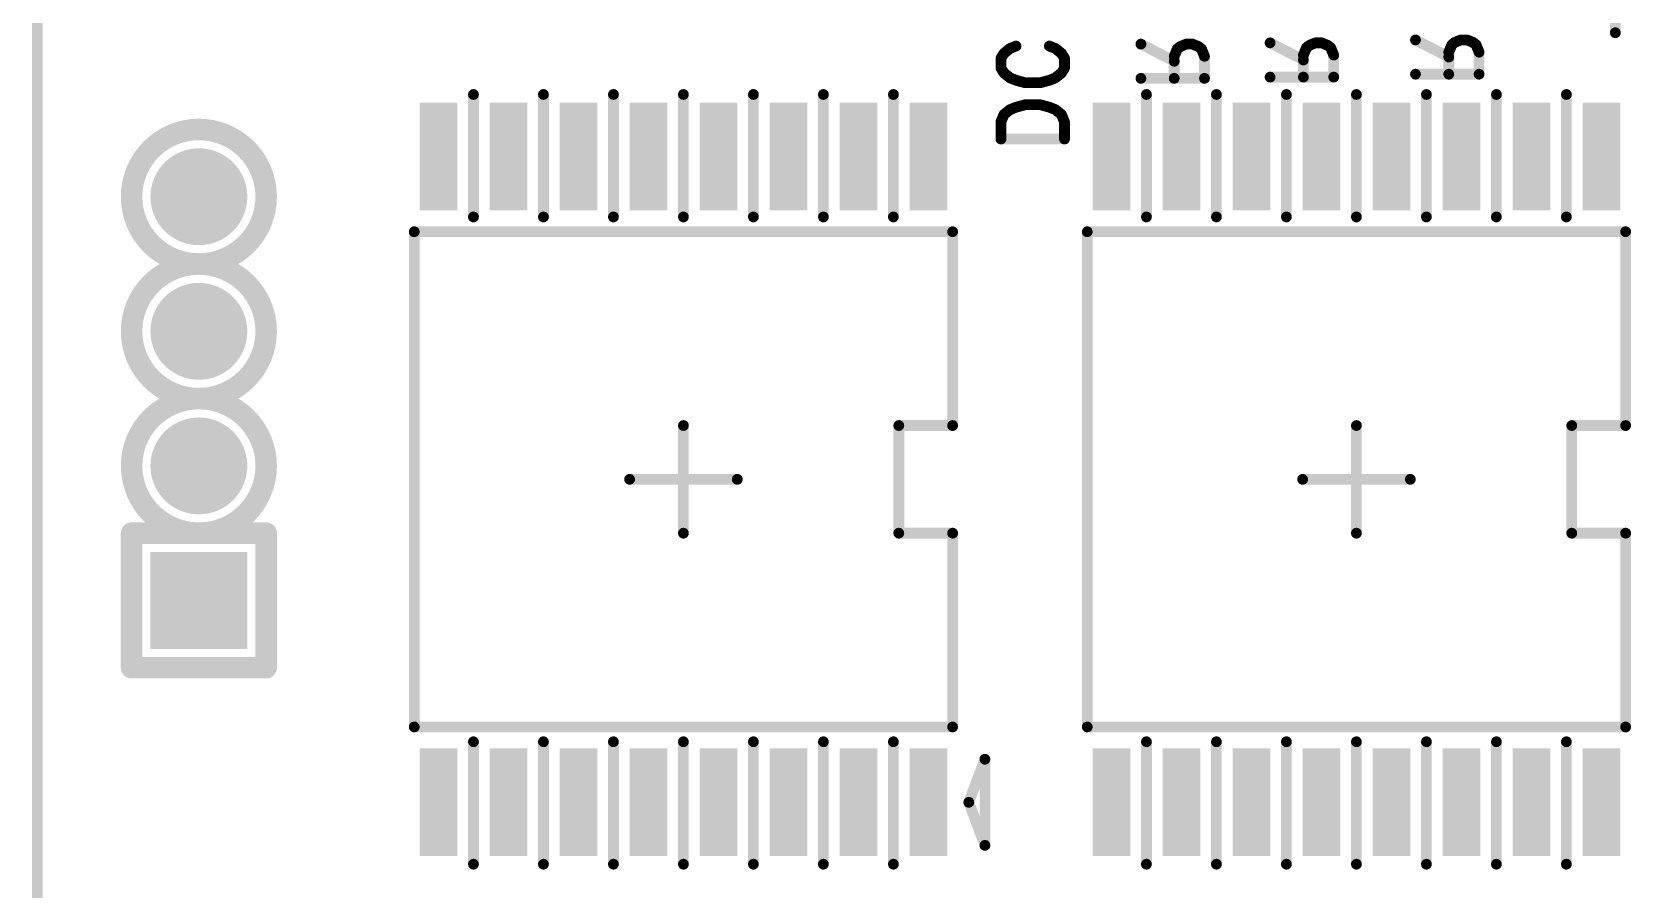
# Model space of a CAD drawing. Extents: x 100 to 128.6, y 94 to 134.1.
# Drawn here: x 99.95 to 114.8, y 111.19 to 119.16 of the extents above; entities that cross this region are included whole.
import ezdxf

# ---------------------------------------------------------------- set-up
doc = ezdxf.new("R2010")
doc.units = 0
doc.layers.get('0').update_dxf_attribs({"linetype": 'CONTINUOUS'})
doc.layers.add('MASK-BOTTOM_PHO', color=5, linetype='CONTINUOUS')
doc.layers.add('SILK-BOTTOM_PHO', color=14, linetype='CONTINUOUS')

# ---------------------------------------------------------------- blocks, each defined once
blk = doc.blocks.new('ROUND_11')
at = {"const_width": 0.44996}
blk.add_lwpolyline([(-0.22498, 0, 1), (0.22498, 0, 1)], format="xyb", close=True, dxfattribs=at)
blk = doc.blocks.new('SQUARE_234')
blk.add_solid([(0.44996, 0.44996), (0.44996, -0.44996), (-0.44996, 0.44996), (-0.44996, -0.44996)])
blk = doc.blocks.new('SQUARE_162')
blk.add_solid([(0.175006, 0.175006), (0.175006, -0.175006), (-0.175006, 0.175006), (-0.175006, -0.175006)])
blk = doc.blocks.new('ROUND_1')
at = {"const_width": 0.050038}
blk.add_lwpolyline([(-0.025018, 0, 1), (0.025018, 0, 1)], format="xyb", close=True, dxfattribs=at)
blk = doc.blocks.new('ROUND_6')
at = {"const_width": 0.099948}
blk.add_lwpolyline([(-0.049974, 0, 1), (0.049974, 0, 1)], format="xyb", close=True, dxfattribs=at)

msp = doc.modelspace()

# ---------------------------------------------------------------- linework, layer by layer
at = {"layer": 'MASK-BOTTOM_PHO'}
for points, const_width in [([(100.000054, 131.99999), (100.000054, 102.00005)], 0.100076), ([(103.724964, 117.674898), (103.724964, 118.324884)], 0.350012), ([(104.37495, 117.674898), (104.37495, 118.324884)], 0.350012), ([(105.024936, 117.674898), (105.024936, 118.324884)], 0.350012), ([(105.674922, 117.674898), (105.674922, 118.324884)], 0.350012), ([(106.324908, 117.674898), (106.324908, 118.324884)], 0.350012), ([(106.974894, 117.674898), (106.974894, 118.324884)], 0.350012), ([(107.62488, 117.674898), (107.62488, 118.324884)], 0.350012), ([(108.27512, 117.674898), (108.27512, 118.324884)], 0.350012), ([(109.974888, 117.674898), (109.974888, 118.324884)], 0.350012), ([(110.624874, 117.674898), (110.624874, 118.324884)], 0.350012), ([(111.275114, 117.674898), (111.275114, 118.324884)], 0.350012), ([(111.9251, 117.674898), (111.9251, 118.324884)], 0.350012), ([(112.575086, 117.674898), (112.575086, 118.324884)], 0.350012), ([(113.225072, 117.674898), (113.225072, 118.324884)], 0.350012), ([(113.875058, 117.674898), (113.875058, 118.324884)], 0.350012), ([(114.525044, 117.674898), (114.525044, 118.324884)], 0.350012), ([(103.724964, 111.67491), (103.724964, 112.324896)], 0.350012), ([(104.37495, 111.67491), (104.37495, 112.324896)], 0.350012), ([(105.024936, 111.67491), (105.024936, 112.324896)], 0.350012), ([(105.674922, 111.67491), (105.674922, 112.324896)], 0.350012), ([(106.324908, 111.67491), (106.324908, 112.324896)], 0.350012), ([(106.974894, 111.67491), (106.974894, 112.324896)], 0.350012), ([(107.62488, 111.67491), (107.62488, 112.324896)], 0.350012), ([(108.27512, 111.67491), (108.27512, 112.324896)], 0.350012), ([(109.974888, 111.67491), (109.974888, 112.324896)], 0.350012), ([(110.624874, 111.67491), (110.624874, 112.324896)], 0.350012), ([(111.275114, 111.67491), (111.275114, 112.324896)], 0.350012), ([(111.9251, 111.67491), (111.9251, 112.324896)], 0.350012), ([(112.575086, 111.67491), (112.575086, 112.324896)], 0.350012), ([(113.225072, 111.67491), (113.225072, 112.324896)], 0.350012), ([(113.875058, 111.67491), (113.875058, 112.324896)], 0.350012), ([(114.525044, 111.67491), (114.525044, 112.324896)], 0.350012)]:
    msp.add_lwpolyline(points, dxfattribs=dict(at, const_width=const_width))
at = {"layer": 'SILK-BOTTOM_PHO'}
for points, const_width in [([(100.000054, 131.99999), (100.000054, 102.00005)], 0.100076), ([(114.654584, 119.739156), (114.654584, 119.148352)], 0.100076), ([(111.757714, 118.895368), (111.448342, 119.054626)], 0.100076), ([(111.870236, 119.054626), (111.814102, 119.031766)], 0.100076), ([(111.926624, 119.054626), (111.870236, 119.054626)], 0.100076), ([(111.982758, 119.031766), (111.926624, 119.054626)], 0.100076), ([(113.107724, 118.9228), (112.798352, 119.081804)], 0.100076), ([(113.164112, 119.059198), (113.135918, 119.036338)], 0.100076), ([(113.220246, 119.081804), (113.164112, 119.059198)], 0.100076), ([(113.276634, 119.081804), (113.220246, 119.081804)], 0.100076), ([(113.332768, 119.059198), (113.276634, 119.081804)], 0.100076), ([(113.360962, 119.036338), (113.332768, 119.059198)], 0.100076), ([(108.948474, 118.91137), (108.976668, 118.956836)], 0.100076), ([(108.948474, 118.820438), (108.948474, 118.91137)], 0.100076), ([(108.976668, 118.956836), (109.032802, 119.002302)], 0.100076), ([(109.032802, 119.002302), (109.088936, 119.024908)], 0.100076), ([(109.398562, 119.024908), (109.454696, 119.002302)], 0.100076), ([(109.454696, 119.002302), (109.51083, 118.956836)], 0.100076), ([(109.51083, 118.956836), (109.539024, 118.91137)], 0.100076), ([(109.539024, 118.91137), (109.539024, 118.820438)], 0.100076), ([(110.557818, 118.884192), (110.248446, 119.043196)], 0.100076), ([(110.586012, 118.99773), (110.557818, 118.929658)], 0.100076), ([(110.557818, 118.929658), (110.557818, 118.724934)], 0.100076), ([(110.613952, 119.020336), (110.586012, 118.99773)], 0.100076), ([(110.67034, 119.043196), (110.613952, 119.020336)], 0.100076), ([(110.726474, 119.043196), (110.67034, 119.043196)], 0.100076), ([(110.782862, 119.020336), (110.726474, 119.043196)], 0.100076), ([(110.811056, 118.99773), (110.782862, 119.020336)], 0.100076), ([(110.838996, 118.929658), (110.811056, 118.99773)], 0.100076), ([(110.838996, 118.724934), (110.838996, 118.929658)], 0.100076), ([(111.785908, 119.00916), (111.757714, 118.940834)], 0.100076), ([(111.757714, 118.940834), (111.757714, 118.736364)], 0.100076), ([(111.814102, 119.031766), (111.785908, 119.00916)], 0.100076), ([(112.010952, 119.00916), (111.982758, 119.031766)], 0.100076), ([(112.039146, 118.940834), (112.010952, 119.00916)], 0.100076), ([(112.039146, 118.736364), (112.039146, 118.940834)], 0.100076), ([(113.135918, 119.036338), (113.107724, 118.968266)], 0.100076), ([(113.107724, 118.968266), (113.107724, 118.763542)], 0.100076), ([(113.389156, 118.968266), (113.360962, 119.036338)], 0.100076), ([(113.389156, 118.763542), (113.389156, 118.968266)], 0.100076), ([(108.976668, 118.774972), (108.948474, 118.820438)], 0.100076), ([(109.032802, 118.729506), (108.976668, 118.774972)], 0.100076), ([(109.51083, 118.774972), (109.454696, 118.729506)], 0.100076), ([(109.539024, 118.820438), (109.51083, 118.774972)], 0.100076), ([(113.389156, 118.763542), (112.798352, 118.763542)], 0.100076), ([(109.088936, 118.7069), (109.032802, 118.729506)], 0.100076), ([(109.173518, 118.68404), (109.088936, 118.7069)], 0.100076), ([(109.31398, 118.68404), (109.173518, 118.68404)], 0.100076), ([(109.398562, 118.7069), (109.31398, 118.68404)], 0.100076), ([(109.454696, 118.729506), (109.398562, 118.7069)], 0.100076), ([(110.838996, 118.724934), (110.248446, 118.724934)], 0.100076), ([(112.039146, 118.736364), (111.448342, 118.736364)], 0.100076), ([(104.050084, 118.575074), (104.050084, 117.437408)], 0.100076), ([(104.70007, 118.575074), (104.70007, 117.437408)], 0.100076), ([(105.350056, 118.575074), (105.350056, 117.437408)], 0.100076), ([(106.000042, 118.575074), (106.000042, 117.437408)], 0.100076), ([(106.650028, 118.575074), (106.650028, 117.437408)], 0.100076), ([(107.300014, 118.575074), (107.300014, 117.437408)], 0.100076), ([(107.95, 118.575074), (107.95, 117.437408)], 0.100076), ([(109.088936, 118.45671), (109.032802, 118.434104)], 0.100076), ([(109.173518, 118.47957), (109.088936, 118.45671)], 0.100076), ([(109.31398, 118.47957), (109.173518, 118.47957)], 0.100076), ([(109.398562, 118.45671), (109.31398, 118.47957)], 0.100076), ([(109.454696, 118.434104), (109.398562, 118.45671)], 0.100076), ([(110.300008, 118.575074), (110.300008, 117.437408)], 0.100076), ([(110.949994, 118.575074), (110.949994, 117.437408)], 0.100076), ([(111.59998, 118.575074), (111.59998, 117.437408)], 0.100076), ([(112.249966, 118.575074), (112.249966, 117.437408)], 0.100076), ([(112.899952, 118.575074), (112.899952, 117.437408)], 0.100076), ([(113.549938, 118.575074), (113.549938, 117.437408)], 0.100076), ([(114.199924, 118.575074), (114.199924, 117.437408)], 0.100076), ([(108.976668, 118.388638), (108.948474, 118.320566)], 0.100076), ([(108.948474, 118.320566), (108.948474, 118.161308)], 0.100076), ([(109.032802, 118.434104), (108.976668, 118.388638)], 0.100076), ([(109.51083, 118.388638), (109.454696, 118.434104)], 0.100076), ([(109.539024, 118.320566), (109.51083, 118.388638)], 0.100076), ([(109.539024, 118.161308), (109.539024, 118.320566)], 0.100076), ([(109.539024, 118.161308), (108.948474, 118.161308)], 0.100076), ([(108.49991, 117.299994), (103.49992, 117.299994)], 0.100076), ([(103.49992, 117.299994), (103.49992, 112.700054)], 0.100076), ([(108.49991, 115.499896), (108.49991, 117.299994)], 0.100076), ([(114.750088, 117.299994), (109.750098, 117.299994)], 0.100076), ([(109.750098, 117.299994), (109.750098, 112.700054)], 0.100076), ([(114.750088, 115.499896), (114.750088, 117.299994)], 0.100076), ([(106.000042, 115.499896), (106.000042, 114.499898)], 0.100076), ([(108.000038, 114.499898), (108.000038, 115.499896)], 0.100076), ([(108.000038, 115.499896), (108.49991, 115.499896)], 0.100076), ([(112.249966, 115.499896), (112.249966, 114.499898)], 0.100076), ([(114.249962, 114.499898), (114.249962, 115.499896)], 0.100076), ([(114.249962, 115.499896), (114.750088, 115.499896)], 0.100076), ([(106.499914, 115.000024), (105.499916, 115.000024)], 0.100076), ([(112.750092, 115.000024), (111.750094, 115.000024)], 0.100076), ([(102.125018, 114.499898), (100.875084, 114.499898)], 0.199898), ([(100.875084, 114.499898), (100.875084, 113.875058)], 0.199898), ([(102.125018, 113.875058), (102.125018, 114.499898)], 0.199898), ([(108.49991, 114.499898), (108.000038, 114.499898)], 0.100076), ([(108.49991, 112.700054), (108.49991, 114.499898)], 0.100076), ([(114.750088, 114.499898), (114.249962, 114.499898)], 0.100076), ([(114.750088, 112.700054), (114.750088, 114.499898)], 0.100076), ([(100.875084, 113.249964), (100.875084, 113.875058)], 0.199898), ([(102.125018, 113.875058), (102.125018, 113.249964)], 0.199898), ([(102.125018, 113.249964), (100.875084, 113.249964)], 0.199898), ([(103.49992, 112.700054), (108.49991, 112.700054)], 0.100076), ([(109.750098, 112.700054), (114.750088, 112.700054)], 0.100076), ([(104.050084, 112.562386), (104.050084, 111.424974)], 0.100076), ([(104.70007, 112.562386), (104.70007, 111.424974)], 0.100076), ([(105.350056, 112.562386), (105.350056, 111.424974)], 0.100076), ([(106.000042, 112.562386), (106.000042, 111.424974)], 0.100076), ([(106.650028, 112.562386), (106.650028, 111.424974)], 0.100076), ([(107.300014, 112.562386), (107.300014, 111.424974)], 0.100076), ([(107.95, 112.562386), (107.95, 111.424974)], 0.100076), ([(110.300008, 112.562386), (110.300008, 111.424974)], 0.100076), ([(110.949994, 112.562386), (110.949994, 111.424974)], 0.100076), ([(111.59998, 112.562386), (111.59998, 111.424974)], 0.100076), ([(112.249966, 112.562386), (112.249966, 111.424974)], 0.100076), ([(112.899952, 112.562386), (112.899952, 111.424974)], 0.100076), ([(113.549938, 112.562386), (113.549938, 111.424974)], 0.100076), ([(114.199924, 112.562386), (114.199924, 111.424974)], 0.100076), ([(108.650024, 112.00003), (108.799884, 112.40008)], 0.100076), ([(108.799884, 112.40008), (108.799884, 111.59998)], 0.100076), ([(108.799884, 111.59998), (108.650024, 112.00003)], 0.100076)]:
    msp.add_lwpolyline(points, dxfattribs=dict(at, const_width=const_width))
at = {"layer": 'SILK-BOTTOM_PHO', "const_width": 0.199898}
for points in [[(102.125018, 117.625114, 1), (100.875084, 117.625114)], [(100.875084, 117.625114, 1), (102.125018, 117.625114)], [(102.125018, 116.374926, 1), (100.875084, 116.374926)], [(100.875084, 116.374926, 1), (102.125018, 116.374926)], [(102.125018, 115.124992, 1), (100.875084, 115.124992)], [(100.875084, 115.124992, 1), (102.125018, 115.124992)]]:
    msp.add_lwpolyline(points, format="xyb", dxfattribs=at)

# ---------------------------------------------------------------- block references
at = {"layer": 'MASK-BOTTOM_PHO'}
for name, p in [('SQUARE_162', (103.724964, 118.324884)), ('SQUARE_162', (104.37495, 118.324884)), ('SQUARE_162', (105.024936, 118.324884)), ('SQUARE_162', (105.674922, 118.324884)), ('SQUARE_162', (106.324908, 118.324884)), ('SQUARE_162', (106.974894, 118.324884)), ('SQUARE_162', (107.62488, 118.324884)), ('SQUARE_162', (108.27512, 118.324884)), ('SQUARE_162', (109.974888, 118.324884)), ('SQUARE_162', (110.624874, 118.324884)), ('SQUARE_162', (111.275114, 118.324884)), ('SQUARE_162', (111.9251, 118.324884)), ('SQUARE_162', (112.575086, 118.324884)), ('SQUARE_162', (113.225072, 118.324884)), ('SQUARE_162', (113.875058, 118.324884)), ('SQUARE_162', (114.525044, 118.324884)), ('ROUND_11', (101.499924, 117.625114)), ('SQUARE_162', (103.724964, 117.674898)), ('SQUARE_162', (104.37495, 117.674898)), ('SQUARE_162', (105.024936, 117.674898)), ('SQUARE_162', (105.674922, 117.674898)), ('SQUARE_162', (106.324908, 117.674898)), ('SQUARE_162', (106.974894, 117.674898)), ('SQUARE_162', (107.62488, 117.674898)), ('SQUARE_162', (108.27512, 117.674898)), ('SQUARE_162', (109.974888, 117.674898)), ('SQUARE_162', (110.624874, 117.674898)), ('SQUARE_162', (111.275114, 117.674898)), ('SQUARE_162', (111.9251, 117.674898)), ('SQUARE_162', (112.575086, 117.674898)), ('SQUARE_162', (113.225072, 117.674898)), ('SQUARE_162', (113.875058, 117.674898)), ('SQUARE_162', (114.525044, 117.674898)), ('ROUND_11', (101.499924, 116.374926)), ('ROUND_11', (101.499924, 115.124992)), ('SQUARE_234', (101.499924, 113.875058)), ('SQUARE_162', (103.724964, 112.324896)), ('SQUARE_162', (104.37495, 112.324896)), ('SQUARE_162', (105.024936, 112.324896)), ('SQUARE_162', (105.674922, 112.324896)), ('SQUARE_162', (106.324908, 112.324896)), ('SQUARE_162', (106.974894, 112.324896)), ('SQUARE_162', (107.62488, 112.324896)), ('SQUARE_162', (108.27512, 112.324896)), ('SQUARE_162', (109.974888, 112.324896)), ('SQUARE_162', (110.624874, 112.324896)), ('SQUARE_162', (111.275114, 112.324896)), ('SQUARE_162', (111.9251, 112.324896)), ('SQUARE_162', (112.575086, 112.324896)), ('SQUARE_162', (113.225072, 112.324896)), ('SQUARE_162', (113.875058, 112.324896)), ('SQUARE_162', (114.525044, 112.324896)), ('SQUARE_162', (103.724964, 111.67491)), ('SQUARE_162', (104.37495, 111.67491)), ('SQUARE_162', (105.024936, 111.67491)), ('SQUARE_162', (105.674922, 111.67491)), ('SQUARE_162', (106.324908, 111.67491)), ('SQUARE_162', (106.974894, 111.67491)), ('SQUARE_162', (107.62488, 111.67491)), ('SQUARE_162', (108.27512, 111.67491)), ('SQUARE_162', (109.974888, 111.67491)), ('SQUARE_162', (110.624874, 111.67491)), ('SQUARE_162', (111.275114, 111.67491)), ('SQUARE_162', (111.9251, 111.67491)), ('SQUARE_162', (112.575086, 111.67491)), ('SQUARE_162', (113.225072, 111.67491)), ('SQUARE_162', (113.875058, 111.67491)), ('SQUARE_162', (114.525044, 111.67491))]:
    msp.add_blockref(name, p, dxfattribs=at)
at = {"layer": 'SILK-BOTTOM_PHO'}
for name, p in [('ROUND_1', (111.448342, 119.054626)), ('ROUND_1', (111.870236, 119.054626)), ('ROUND_1', (111.926624, 119.054626)), ('ROUND_1', (112.798352, 119.081804)), ('ROUND_1', (113.164112, 119.059198)), ('ROUND_1', (113.220246, 119.081804)), ('ROUND_1', (113.276634, 119.081804)), ('ROUND_1', (113.332768, 119.059198)), ('ROUND_1', (114.654584, 119.148352)), ('ROUND_1', (108.948474, 118.91137)), ('ROUND_1', (108.976668, 118.956836)), ('ROUND_1', (109.032802, 119.002302)), ('ROUND_1', (109.088936, 119.024908)), ('ROUND_1', (109.398562, 119.024908)), ('ROUND_1', (109.454696, 119.002302)), ('ROUND_1', (109.51083, 118.956836)), ('ROUND_1', (109.539024, 118.91137)), ('ROUND_1', (110.248446, 119.043196)), ('ROUND_1', (110.557818, 118.929658)), ('ROUND_1', (110.586012, 118.99773)), ('ROUND_1', (110.613952, 119.020336)), ('ROUND_1', (110.67034, 119.043196)), ('ROUND_1', (110.726474, 119.043196)), ('ROUND_1', (110.782862, 119.020336)), ('ROUND_1', (110.811056, 118.99773)), ('ROUND_1', (110.838996, 118.929658)), ('ROUND_1', (111.757714, 118.940834)), ('ROUND_1', (111.785908, 119.00916)), ('ROUND_1', (111.814102, 119.031766)), ('ROUND_1', (111.982758, 119.031766)), ('ROUND_1', (112.010952, 119.00916)), ('ROUND_1', (112.039146, 118.940834)), ('ROUND_1', (113.107724, 118.968266)), ('ROUND_1', (113.107724, 118.9228)), ('ROUND_1', (113.135918, 119.036338)), ('ROUND_1', (113.360962, 119.036338)), ('ROUND_1', (113.389156, 118.968266)), ('ROUND_1', (108.948474, 118.820438)), ('ROUND_1', (108.976668, 118.774972)), ('ROUND_1', (109.51083, 118.774972)), ('ROUND_1', (109.539024, 118.820438)), ('ROUND_1', (110.557818, 118.884192)), ('ROUND_1', (111.757714, 118.895368)), ('ROUND_1', (112.798352, 118.763542)), ('ROUND_1', (113.107724, 118.763542)), ('ROUND_1', (113.389156, 118.763542)), ('ROUND_1', (113.389156, 118.763542)), ('ROUND_1', (109.032802, 118.729506)), ('ROUND_1', (109.088936, 118.7069)), ('ROUND_1', (109.173518, 118.68404)), ('ROUND_1', (109.31398, 118.68404)), ('ROUND_1', (109.398562, 118.7069)), ('ROUND_1', (109.454696, 118.729506)), ('ROUND_1', (110.248446, 118.724934)), ('ROUND_1', (110.557818, 118.724934)), ('ROUND_1', (110.838996, 118.724934)), ('ROUND_1', (110.838996, 118.724934)), ('ROUND_1', (111.448342, 118.736364)), ('ROUND_1', (111.757714, 118.736364)), ('ROUND_1', (112.039146, 118.736364)), ('ROUND_1', (112.039146, 118.736364)), ('ROUND_1', (104.050084, 118.575074)), ('ROUND_1', (104.70007, 118.575074)), ('ROUND_1', (105.350056, 118.575074)), ('ROUND_1', (106.000042, 118.575074)), ('ROUND_1', (106.650028, 118.575074)), ('ROUND_1', (107.300014, 118.575074)), ('ROUND_1', (107.95, 118.575074)), ('ROUND_1', (109.088936, 118.45671)), ('ROUND_1', (109.173518, 118.47957)), ('ROUND_1', (109.31398, 118.47957)), ('ROUND_1', (109.398562, 118.45671)), ('ROUND_1', (110.300008, 118.575074)), ('ROUND_1', (110.949994, 118.575074)), ('ROUND_1', (111.59998, 118.575074)), ('ROUND_1', (112.249966, 118.575074)), ('ROUND_1', (112.899952, 118.575074)), ('ROUND_1', (113.549938, 118.575074)), ('ROUND_1', (114.199924, 118.575074)), ('ROUND_1', (108.948474, 118.320566)), ('ROUND_1', (108.976668, 118.388638)), ('ROUND_1', (109.032802, 118.434104)), ('ROUND_1', (109.454696, 118.434104)), ('ROUND_1', (109.51083, 118.388638)), ('ROUND_1', (109.539024, 118.320566)), ('ROUND_1', (108.948474, 118.161308)), ('ROUND_1', (108.948474, 118.161308)), ('ROUND_1', (109.539024, 118.161308)), ('ROUND_1', (109.539024, 118.161308)), ('ROUND_6', (100.875084, 117.625114)), ('ROUND_6', (100.875084, 117.625114)), ('ROUND_6', (102.125018, 117.625114)), ('ROUND_6', (102.125018, 117.625114)), ('ROUND_1', (104.050084, 117.437408)), ('ROUND_1', (104.70007, 117.437408)), ('ROUND_1', (105.350056, 117.437408)), ('ROUND_1', (106.000042, 117.437408)), ('ROUND_1', (106.650028, 117.437408)), ('ROUND_1', (107.300014, 117.437408)), ('ROUND_1', (107.95, 117.437408)), ('ROUND_1', (110.300008, 117.437408)), ('ROUND_1', (110.949994, 117.437408)), ('ROUND_1', (111.59998, 117.437408)), ('ROUND_1', (112.249966, 117.437408)), ('ROUND_1', (112.899952, 117.437408)), ('ROUND_1', (113.549938, 117.437408)), ('ROUND_1', (114.199924, 117.437408)), ('ROUND_1', (103.49992, 117.299994)), ('ROUND_1', (108.49991, 117.299994)), ('ROUND_1', (109.750098, 117.299994)), ('ROUND_1', (114.750088, 117.299994)), ('ROUND_6', (100.875084, 116.374926)), ('ROUND_6', (100.875084, 116.374926)), ('ROUND_6', (102.125018, 116.374926)), ('ROUND_6', (102.125018, 116.374926)), ('ROUND_1', (106.000042, 115.499896)), ('ROUND_1', (108.000038, 115.499896)), ('ROUND_1', (108.49991, 115.499896)), ('ROUND_1', (112.249966, 115.499896)), ('ROUND_1', (114.249962, 115.499896)), ('ROUND_1', (114.750088, 115.499896)), ('ROUND_6', (100.875084, 115.124992)), ('ROUND_6', (100.875084, 115.124992)), ('ROUND_6', (102.125018, 115.124992)), ('ROUND_6', (102.125018, 115.124992)), ('ROUND_1', (105.499916, 115.000024)), ('ROUND_1', (106.499914, 115.000024)), ('ROUND_1', (111.750094, 115.000024)), ('ROUND_1', (112.750092, 115.000024)), ('ROUND_6', (100.875084, 114.499898)), ('ROUND_6', (102.125018, 114.499898)), ('ROUND_1', (106.000042, 114.499898)), ('ROUND_1', (108.000038, 114.499898)), ('ROUND_1', (108.49991, 114.499898)), ('ROUND_1', (112.249966, 114.499898)), ('ROUND_1', (114.249962, 114.499898)), ('ROUND_1', (114.750088, 114.499898)), ('ROUND_6', (100.875084, 113.875058)), ('ROUND_6', (100.875084, 113.875058)), ('ROUND_6', (102.125018, 113.875058)), ('ROUND_6', (102.125018, 113.875058)), ('ROUND_6', (100.875084, 113.249964)), ('ROUND_6', (102.125018, 113.249964)), ('ROUND_1', (103.49992, 112.700054)), ('ROUND_1', (108.49991, 112.700054)), ('ROUND_1', (108.49991, 112.700054)), ('ROUND_1', (109.750098, 112.700054)), ('ROUND_1', (114.750088, 112.700054)), ('ROUND_1', (114.750088, 112.700054)), ('ROUND_1', (104.050084, 112.562386)), ('ROUND_1', (104.70007, 112.562386)), ('ROUND_1', (105.350056, 112.562386)), ('ROUND_1', (106.000042, 112.562386)), ('ROUND_1', (106.650028, 112.562386)), ('ROUND_1', (107.300014, 112.562386)), ('ROUND_1', (107.95, 112.562386)), ('ROUND_1', (110.300008, 112.562386)), ('ROUND_1', (110.949994, 112.562386)), ('ROUND_1', (111.59998, 112.562386)), ('ROUND_1', (112.249966, 112.562386)), ('ROUND_1', (112.899952, 112.562386)), ('ROUND_1', (113.549938, 112.562386)), ('ROUND_1', (114.199924, 112.562386)), ('ROUND_1', (108.799884, 112.40008)), ('ROUND_1', (108.650024, 112.00003)), ('ROUND_1', (108.650024, 112.00003)), ('ROUND_1', (108.799884, 111.59998)), ('ROUND_1', (104.050084, 111.424974)), ('ROUND_1', (104.70007, 111.424974)), ('ROUND_1', (105.350056, 111.424974)), ('ROUND_1', (106.000042, 111.424974)), ('ROUND_1', (106.650028, 111.424974)), ('ROUND_1', (107.300014, 111.424974)), ('ROUND_1', (107.95, 111.424974)), ('ROUND_1', (110.300008, 111.424974)), ('ROUND_1', (110.949994, 111.424974)), ('ROUND_1', (111.59998, 111.424974)), ('ROUND_1', (112.249966, 111.424974)), ('ROUND_1', (112.899952, 111.424974)), ('ROUND_1', (113.549938, 111.424974)), ('ROUND_1', (114.199924, 111.424974))]:
    msp.add_blockref(name, p, dxfattribs=at)

doc.saveas('drawing.dxf')
